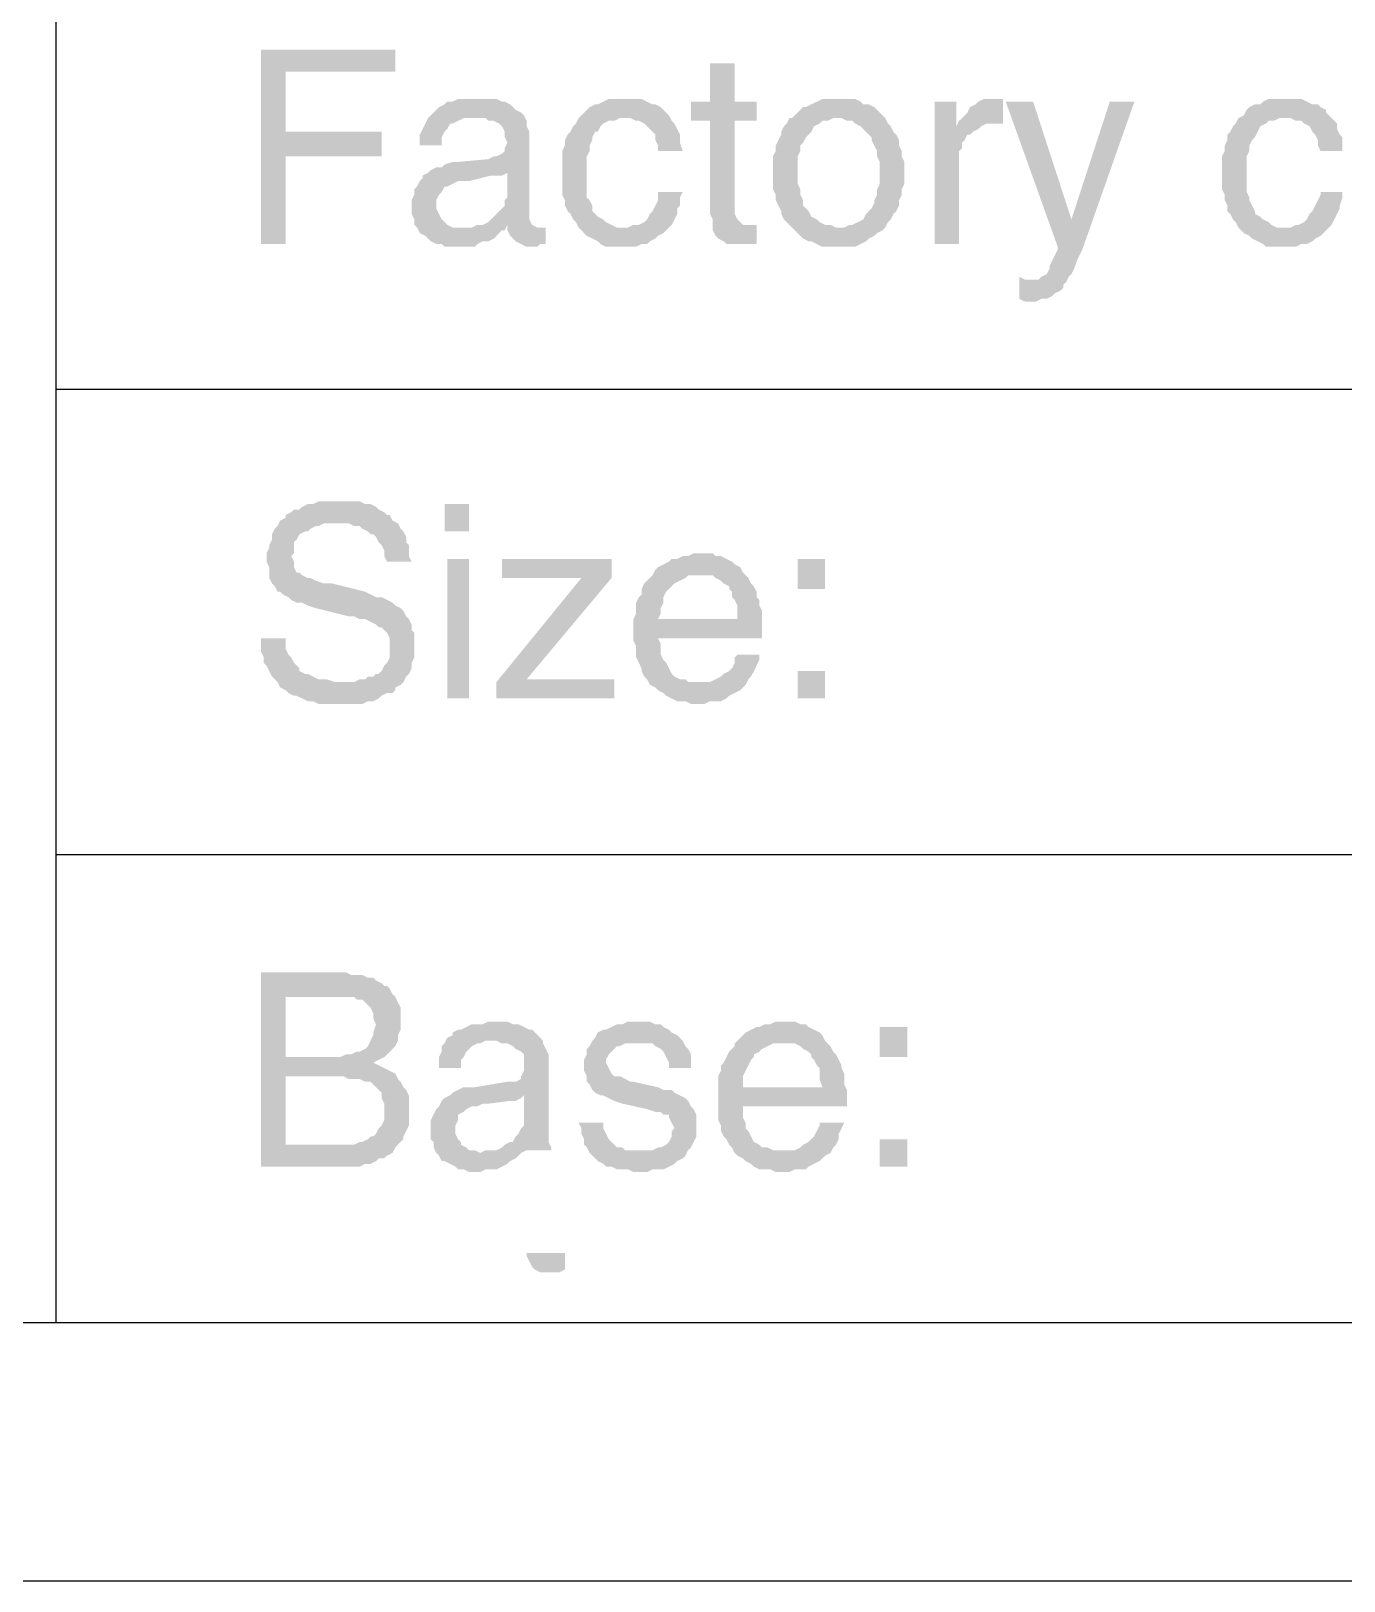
# Model space of a CAD drawing. Header units: millimetres. Extents: x 7018 to 13530, y 4187 to 5692.
# Drawn here: x 7985.06 to 8006.71, y 4951.87 to 4977.43 of the extents above; entities that cross this region are included whole.
import ezdxf

# ---------------------------------------------------------------- set-up
doc = ezdxf.new("R2010")
doc.units = ezdxf.units.MM

msp = doc.modelspace()

# ---------------------------------------------------------------- hatches: boundary and pattern name
at = {"transparency": 33554559}
for points in [[(7991.064, 4977.118), (7988.853, 4977.118), (7988.853, 4973.914), (7989.259, 4973.914), (7989.259, 4975.358), (7990.839, 4975.358), (7990.839, 4975.764), (7989.259, 4975.764), (7989.259, 4976.757), (7991.064, 4976.757), (7991.064, 4976.938)], [(7996.661, 4976.893), (7996.254, 4976.893), (7996.254, 4976.261), (7995.939, 4976.261), (7995.939, 4975.945), (7996.254, 4975.945), (7996.254, 4974.41), (7996.3, 4974.32), (7996.3, 4974.14), (7996.345, 4974.049), (7996.39, 4974.004), (7996.39, 4974.004), (7996.48, 4973.959), (7996.525, 4973.914), (7997.022, 4973.914), (7997.022, 4974.23), (7996.796, 4974.23), (7996.751, 4974.275), (7996.706, 4974.32), (7996.661, 4974.41), (7996.661, 4975.945), (7997.022, 4975.945), (7997.022, 4976.261), (7996.661, 4976.261)], [(7992.418, 4976.306), (7992.102, 4976.306), (7992.012, 4976.261), (7991.922, 4976.261), (7991.877, 4976.216), (7991.786, 4976.171), (7991.741, 4976.125), (7991.696, 4976.08), (7991.651, 4976.035), (7991.606, 4975.99), (7991.561, 4975.9), (7991.516, 4975.809), (7991.47, 4975.719), (7991.47, 4975.539), (7991.831, 4975.539), (7991.831, 4975.674), (7991.877, 4975.764), (7991.922, 4975.809), (7991.967, 4975.9), (7992.012, 4975.9), (7992.102, 4975.945), (7992.193, 4975.99), (7992.373, 4975.99), (7993.185, 4976.035), (7993.14, 4976.08), (7993.05, 4976.125), (7993.005, 4976.171), (7992.96, 4976.216), (7992.87, 4976.261), (7992.824, 4976.261), (7992.734, 4976.306), (7992.508, 4976.306)], [(7994.855, 4976.306), (7994.585, 4976.306), (7994.494, 4976.261), (7994.404, 4976.216), (7994.359, 4976.216), (7994.269, 4976.171), (7994.223, 4976.125), (7994.133, 4976.035), (7994.088, 4975.99), (7994.946, 4975.99), (7995.036, 4975.945), (7995.081, 4975.945), (7995.171, 4975.9), (7995.216, 4975.855), (7995.307, 4975.764), (7995.352, 4975.719), (7995.352, 4975.629), (7995.397, 4975.539), (7995.397, 4975.448), (7995.803, 4975.448), (7995.758, 4975.584), (7995.758, 4975.719), (7995.713, 4975.809), (7995.668, 4975.9), (7995.623, 4975.945), (7995.577, 4976.035), (7995.532, 4976.08), (7995.487, 4976.125), (7995.442, 4976.171), (7995.352, 4976.216), (7995.307, 4976.216), (7995.216, 4976.261), (7995.126, 4976.306), (7994.946, 4976.306)], [(7998.376, 4976.306), (7998.105, 4976.306), (7998.015, 4976.261), (7997.924, 4976.216), (7997.834, 4976.171), (7997.789, 4976.171), (7997.699, 4976.08), (7997.654, 4976.035), (7997.608, 4975.99), (7997.563, 4975.99), (7997.518, 4975.9), (7997.473, 4975.855), (7997.428, 4975.764), (7997.428, 4975.719), (7997.383, 4975.629), (7997.338, 4975.539), (7997.338, 4975.448), (7997.292, 4975.358), (7997.292, 4975.087), (7997.292, 4974.817), (7997.338, 4974.726), (7997.338, 4974.636), (7997.383, 4974.546), (7997.428, 4974.456), (7997.428, 4974.41), (7997.473, 4974.32), (7997.518, 4974.275), (7997.608, 4974.185), (7998.376, 4974.185), (7998.331, 4974.185), (7998.24, 4974.23), (7998.15, 4974.23), (7998.06, 4974.275), (7998.015, 4974.32), (7997.924, 4974.365), (7997.879, 4974.456), (7997.834, 4974.501), (7997.789, 4974.546), (7997.789, 4974.636), (7997.744, 4974.726), (7997.744, 4974.817), (7997.699, 4974.907), (7997.699, 4975.358), (7997.744, 4975.448), (7997.744, 4975.539), (7997.789, 4975.584), (7997.834, 4975.674), (7997.879, 4975.719), (7997.924, 4975.764), (7997.969, 4975.855), (7998.06, 4975.9), (7998.105, 4975.945), (7998.195, 4975.945), (7998.285, 4975.99), (7999.143, 4975.99), (7999.098, 4976.035), (7999.008, 4976.125), (7998.962, 4976.171), (7998.872, 4976.216), (7998.782, 4976.216), (7998.737, 4976.261), (7998.646, 4976.306), (7998.466, 4976.306)], [(8000.316, 4976.261), (7999.955, 4976.261), (7999.955, 4973.914), (8000.361, 4973.914), (8000.361, 4975.448), (8000.407, 4975.494), (8000.407, 4975.584), (8000.452, 4975.629), (8000.497, 4975.719), (8000.542, 4975.719), (8000.587, 4975.764), (8000.677, 4975.809), (8000.316, 4975.855)], [(8000.993, 4976.306), (8000.768, 4976.306), (8000.677, 4976.261), (8000.632, 4976.216), (8000.542, 4976.171), (8000.497, 4976.08), (8000.452, 4976.035), (8000.407, 4975.99), (8000.361, 4975.945), (8000.993, 4975.9), (8001.084, 4975.9), (8001.084, 4976.306), (8001.084, 4976.306)], [(8001.58, 4976.261), (8001.129, 4976.261), (8001.986, 4973.869), (8002.212, 4974.32)], [(8003.25, 4976.261), (8002.844, 4976.261), (8002.212, 4974.32), (8001.986, 4973.869), (8001.986, 4973.824), (8001.986, 4973.824), (8001.941, 4973.733), (8001.896, 4973.643), (8001.851, 4973.553), (8001.851, 4973.508), (8001.806, 4973.417), (8001.715, 4973.372), (8001.67, 4973.327), (8001.58, 4973.327), (8002.122, 4973.282), (8002.167, 4973.372), (8002.212, 4973.417), (8002.257, 4973.508), (8002.302, 4973.643), (8002.347, 4973.733), (8002.392, 4973.824)], [(8005.732, 4976.306), (8005.461, 4976.306), (8005.371, 4976.261), (8005.326, 4976.216), (8005.236, 4976.216), (8005.145, 4976.171), (8005.1, 4976.125), (8005.055, 4976.035), (8004.965, 4975.99), (8005.822, 4975.99), (8005.913, 4975.945), (8006.003, 4975.945), (8006.048, 4975.9), (8006.138, 4975.855), (8006.184, 4975.764), (8006.229, 4975.719), (8006.274, 4975.629), (8006.274, 4975.539), (8006.319, 4975.448), (8006.68, 4975.448), (8006.68, 4975.674), (8006.635, 4975.719), (8006.59, 4975.809), (8006.59, 4975.9), (8006.545, 4975.945), (8006.454, 4976.035), (8006.409, 4976.08), (8006.409, 4976.125), (8006.319, 4976.171), (8006.274, 4976.216), (8006.184, 4976.216), (8006.093, 4976.261), (8006.003, 4976.306), (8005.822, 4976.306)], [(7993.185, 4976.035), (7992.373, 4975.99), (7992.554, 4975.99), (7992.599, 4975.945), (7992.689, 4975.945), (7992.779, 4975.9), (7992.824, 4975.855), (7992.87, 4975.764), (7992.87, 4975.674), (7992.915, 4975.584), (7992.915, 4975.584), (7992.87, 4975.494), (7992.87, 4975.448), (7992.824, 4975.403), (7992.734, 4975.358), (7992.689, 4975.358), (7992.599, 4975.313), (7992.102, 4975.268), (7992.012, 4975.268), (7991.877, 4975.223), (7991.831, 4975.178), (7991.741, 4975.178), (7991.651, 4975.133), (7992.915, 4975.087), (7992.915, 4974.681), (7992.915, 4974.681), (7992.87, 4974.636), (7992.87, 4974.546), (7992.824, 4974.501), (7992.734, 4974.41), (7992.689, 4974.365), (7992.644, 4974.32), (7992.599, 4974.275), (7992.508, 4974.23), (7992.418, 4974.23), (7992.328, 4974.185), (7991.425, 4974.185), (7991.47, 4974.094), (7991.561, 4974.049), (7991.606, 4974.004), (7991.651, 4973.959), (7991.741, 4973.914), (7991.831, 4973.914), (7991.877, 4973.869), (7992.373, 4973.869), (7992.418, 4973.914), (7992.508, 4973.959), (7992.599, 4973.959), (7992.689, 4974.004), (7992.734, 4974.049), (7992.824, 4974.14), (7992.87, 4974.14), (7992.915, 4974.23), (7993.321, 4974.23), (7993.276, 4974.32), (7993.276, 4975.764), (7993.231, 4975.855), (7993.231, 4975.945)], [(7994.088, 4975.99), (7994.043, 4975.9), (7993.998, 4975.855), (7993.953, 4975.764), (7993.908, 4975.719), (7993.862, 4975.629), (7993.862, 4975.539), (7993.817, 4975.448), (7993.817, 4974.726), (7993.862, 4974.636), (7993.862, 4974.546), (7993.908, 4974.456), (7993.953, 4974.41), (7993.998, 4974.32), (7994.043, 4974.275), (7994.088, 4974.185), (7994.81, 4974.185), (7994.72, 4974.185), (7994.63, 4974.23), (7994.539, 4974.275), (7994.494, 4974.32), (7994.404, 4974.365), (7994.359, 4974.41), (7994.314, 4974.456), (7994.314, 4974.546), (7994.269, 4974.636), (7994.223, 4974.681), (7994.223, 4975.358), (7994.269, 4975.448), (7994.269, 4975.539), (7994.314, 4975.629), (7994.314, 4975.674), (7994.359, 4975.764), (7994.404, 4975.764), (7994.449, 4975.855), (7994.494, 4975.9), (7994.585, 4975.945), (7994.675, 4975.945), (7994.765, 4975.99), (7994.855, 4975.99)], [(7999.143, 4975.99), (7998.376, 4975.99), (7998.421, 4975.99), (7998.511, 4975.945), (7998.601, 4975.945), (7998.646, 4975.9), (7998.737, 4975.855), (7998.782, 4975.809), (7998.872, 4975.719), (7998.917, 4975.674), (7998.917, 4975.629), (7998.962, 4975.539), (7999.008, 4975.448), (7999.008, 4975.358), (7999.053, 4975.268), (7999.053, 4974.907), (7999.008, 4974.817), (7999.008, 4974.726), (7998.962, 4974.636), (7998.962, 4974.591), (7998.917, 4974.501), (7998.872, 4974.456), (7998.827, 4974.41), (7998.782, 4974.32), (7998.692, 4974.275), (7998.601, 4974.23), (7998.556, 4974.23), (7998.466, 4974.185), (7997.608, 4974.185), (7997.654, 4974.14), (7997.744, 4974.049), (7997.789, 4974.004), (7997.879, 4973.959), (7997.924, 4973.959), (7998.015, 4973.914), (7998.105, 4973.869), (7998.646, 4973.869), (7998.737, 4973.914), (7998.827, 4973.959), (7998.872, 4974.004), (7998.962, 4974.049), (7999.008, 4974.094), (7999.098, 4974.14), (7999.143, 4974.185), (7999.143, 4974.185), (7999.188, 4974.275), (7999.233, 4974.32), (7999.278, 4974.41), (7999.323, 4974.456), (7999.369, 4974.546), (7999.369, 4974.636), (7999.414, 4974.726), (7999.414, 4974.817), (7999.459, 4974.907), (7999.459, 4975.087), (7999.459, 4975.268), (7999.414, 4975.358), (7999.414, 4975.448), (7999.369, 4975.539), (7999.369, 4975.629), (7999.323, 4975.719), (7999.278, 4975.764), (7999.233, 4975.855), (7999.188, 4975.9)], [(8004.965, 4975.99), (8004.92, 4975.9), (8004.875, 4975.855), (8004.83, 4975.764), (8004.784, 4975.719), (8004.784, 4975.629), (8004.739, 4975.539), (8004.739, 4975.448), (8004.694, 4975.358), (8004.694, 4974.817), (8004.739, 4974.726), (8004.739, 4974.636), (8004.784, 4974.546), (8004.784, 4974.456), (8004.83, 4974.41), (8004.875, 4974.32), (8004.92, 4974.275), (8004.965, 4974.185), (8005.732, 4974.185), (8005.597, 4974.185), (8005.507, 4974.23), (8005.461, 4974.275), (8005.371, 4974.32), (8005.326, 4974.365), (8005.236, 4974.41), (8005.236, 4974.456), (8005.191, 4974.546), (8005.145, 4974.636), (8005.145, 4974.681), (8005.1, 4974.771), (8005.1, 4975.358), (8005.145, 4975.448), (8005.145, 4975.539), (8005.191, 4975.629), (8005.236, 4975.674), (8005.281, 4975.764), (8005.281, 4975.764), (8005.326, 4975.855), (8005.416, 4975.9), (8005.461, 4975.945), (8005.552, 4975.945), (8005.642, 4975.99), (8005.732, 4975.99)], [(8000.361, 4975.945), (8000.316, 4975.855), (8000.677, 4975.809), (8000.723, 4975.855), (8000.813, 4975.9), (8000.993, 4975.9)], [(7991.651, 4975.133), (7991.606, 4975.087), (7991.516, 4975.042), (7991.516, 4974.997), (7991.47, 4974.952), (7991.425, 4974.862), (7991.38, 4974.817), (7991.38, 4974.726), (7991.335, 4974.636), (7991.335, 4974.41), (7991.38, 4974.32), (7991.38, 4974.23), (7991.425, 4974.185), (7992.147, 4974.185), (7992.012, 4974.185), (7991.922, 4974.23), (7991.877, 4974.275), (7991.831, 4974.32), (7991.786, 4974.41), (7991.741, 4974.501), (7991.741, 4974.636), (7991.786, 4974.726), (7991.831, 4974.771), (7991.877, 4974.862), (7991.922, 4974.862), (7992.012, 4974.907), (7992.102, 4974.952), (7992.283, 4974.952), (7992.644, 4975.042), (7992.824, 4975.042), (7992.915, 4975.087)], [(7995.803, 4974.771), (7995.397, 4974.771), (7995.397, 4974.636), (7995.352, 4974.546), (7995.307, 4974.456), (7995.262, 4974.41), (7995.216, 4974.32), (7995.171, 4974.275), (7995.081, 4974.23), (7994.991, 4974.23), (7994.9, 4974.185), (7994.088, 4974.185), (7994.133, 4974.14), (7994.178, 4974.094), (7994.223, 4974.049), (7994.314, 4974.004), (7994.404, 4973.959), (7994.449, 4973.914), (7994.539, 4973.869), (7995.036, 4973.869), (7995.126, 4973.914), (7995.216, 4973.914), (7995.262, 4973.959), (7995.352, 4974.004), (7995.397, 4974.049), (7995.487, 4974.094), (7995.532, 4974.14), (7995.577, 4974.185), (7995.623, 4974.23), (7995.668, 4974.32), (7995.713, 4974.41), (7995.713, 4974.501), (7995.758, 4974.546), (7995.758, 4974.681)], [(8006.68, 4974.771), (8006.319, 4974.771), (8006.319, 4974.726), (8006.274, 4974.636), (8006.229, 4974.546), (8006.184, 4974.456), (8006.138, 4974.41), (8006.093, 4974.32), (8006.048, 4974.275), (8005.958, 4974.23), (8005.913, 4974.23), (8005.822, 4974.185), (8004.965, 4974.185), (8005.01, 4974.14), (8005.055, 4974.094), (8005.145, 4974.049), (8005.191, 4974.004), (8005.281, 4973.959), (8005.371, 4973.914), (8005.416, 4973.869), (8005.913, 4973.869), (8006.003, 4973.914), (8006.093, 4973.914), (8006.184, 4973.959), (8006.229, 4974.004), (8006.319, 4974.049), (8006.364, 4974.094), (8006.409, 4974.14), (8006.454, 4974.185), (8006.499, 4974.23), (8006.545, 4974.32), (8006.59, 4974.41), (8006.635, 4974.501), (8006.635, 4974.546), (8006.68, 4974.681)], [(7993.321, 4974.23), (7992.915, 4974.23), (7992.915, 4974.14), (7993.411, 4974.185), (7993.411, 4974.185)], [(7993.547, 4974.185), (7993.411, 4974.185), (7992.915, 4974.14), (7992.96, 4974.049), (7993.005, 4974.004), (7993.005, 4974.004), (7993.05, 4973.959), (7993.14, 4973.914), (7993.231, 4973.869), (7993.411, 4973.869), (7993.456, 4973.914), (7993.547, 4973.914)], [(8001.354, 4973.372), (8001.354, 4973.011), (8001.354, 4973.011), (8001.445, 4972.966), (8001.625, 4972.966), (8001.715, 4973.011), (8001.806, 4973.011), (8001.896, 4973.056), (8001.941, 4973.102), (8002.031, 4973.147), (8002.076, 4973.192), (8002.076, 4973.237), (8002.122, 4973.282), (8001.58, 4973.327), (8001.445, 4973.327)], [(7990.116, 4969.672), (7989.801, 4969.672), (7989.71, 4969.626), (7989.62, 4969.626), (7989.53, 4969.581), (7989.485, 4969.536), (7989.394, 4969.536), (7989.349, 4969.491), (7989.259, 4969.446), (7989.259, 4969.401), (7989.169, 4969.356), (7990.116, 4969.31), (7990.297, 4969.31), (7990.387, 4969.265), (7990.478, 4969.265), (7990.523, 4969.22), (7990.613, 4969.175), (7990.658, 4969.13), (7990.703, 4969.13), (7990.748, 4969.085), (7990.793, 4968.995), (7990.839, 4968.949), (7990.884, 4968.859), (7990.884, 4968.769), (7990.929, 4968.679), (7991.335, 4968.679), (7991.29, 4968.769), (7991.29, 4968.949), (7991.245, 4968.995), (7991.245, 4969.085), (7991.2, 4969.175), (7991.155, 4969.22), (7991.109, 4969.31), (7991.019, 4969.356), (7990.974, 4969.446), (7990.929, 4969.446), (7990.884, 4969.491), (7990.793, 4969.536), (7990.748, 4969.581), (7990.658, 4969.626), (7990.568, 4969.626), (7990.478, 4969.672), (7990.207, 4969.672)], [(7992.283, 4969.175), (7992.283, 4969.626), (7991.877, 4969.626), (7991.877, 4969.175)], [(7989.169, 4969.356), (7989.124, 4969.265), (7989.078, 4969.22), (7989.033, 4969.13), (7989.033, 4969.04), (7988.988, 4968.949), (7988.988, 4968.904), (7988.943, 4968.814), (7988.943, 4968.679), (7988.943, 4968.679), (7988.988, 4968.588), (7988.988, 4968.408), (7989.033, 4968.318), (7989.078, 4968.272), (7989.124, 4968.182), (7989.169, 4968.182), (7989.214, 4968.137), (7989.304, 4968.092), (7989.349, 4968.047), (7989.439, 4968.002), (7989.53, 4968.002), (7989.62, 4967.956), (7989.755, 4967.911), (7990.297, 4967.776), (7990.387, 4967.776), (7990.478, 4967.731), (7990.568, 4967.731), (7990.658, 4967.686), (7990.748, 4967.641), (7990.793, 4967.595), (7990.839, 4967.595), (7990.884, 4967.55), (7990.929, 4967.505), (7990.974, 4967.415), (7990.974, 4967.099), (7990.929, 4967.009), (7990.884, 4966.964), (7990.839, 4966.873), (7990.793, 4966.828), (7990.748, 4966.828), (7990.703, 4966.783), (7990.613, 4966.783), (7990.568, 4966.738), (7990.478, 4966.738), (7990.387, 4966.693), (7989.124, 4966.693), (7989.169, 4966.603), (7989.259, 4966.557), (7989.304, 4966.512), (7989.394, 4966.467), (7989.439, 4966.467), (7989.53, 4966.422), (7989.62, 4966.377), (7989.71, 4966.377), (7989.801, 4966.332), (7990.523, 4966.332), (7990.613, 4966.377), (7990.703, 4966.377), (7990.793, 4966.422), (7990.839, 4966.467), (7990.929, 4966.512), (7991.019, 4966.512), (7991.064, 4966.557), (7991.064, 4966.603), (7991.155, 4966.648), (7991.2, 4966.693), (7991.245, 4966.783), (7991.29, 4966.828), (7991.335, 4966.918), (7991.335, 4967.009), (7991.38, 4967.099), (7991.38, 4967.28), (7991.38, 4967.505), (7991.335, 4967.55), (7991.335, 4967.641), (7991.29, 4967.731), (7991.245, 4967.776), (7991.2, 4967.866), (7991.2, 4967.866), (7991.155, 4967.911), (7991.064, 4967.956), (7991.019, 4968.002), (7990.929, 4968.047), (7990.839, 4968.092), (7990.748, 4968.092), (7990.658, 4968.137), (7990.568, 4968.182), (7990.026, 4968.318), (7989.891, 4968.318), (7989.755, 4968.363), (7989.665, 4968.408), (7989.62, 4968.408), (7989.53, 4968.453), (7989.485, 4968.498), (7989.439, 4968.498), (7989.394, 4968.588), (7989.394, 4968.679), (7989.349, 4968.769), (7989.394, 4968.814), (7989.394, 4968.995), (7989.439, 4969.04), (7989.485, 4969.13), (7989.575, 4969.175), (7989.62, 4969.175), (7989.665, 4969.22), (7989.755, 4969.265), (7989.801, 4969.265), (7989.891, 4969.31), (7990.116, 4969.31)], [(7996.119, 4968.814), (7995.984, 4968.814), (7995.893, 4968.769), (7995.803, 4968.769), (7995.713, 4968.724), (7995.623, 4968.724), (7995.577, 4968.679), (7995.487, 4968.633), (7995.397, 4968.588), (7995.352, 4968.543), (7995.307, 4968.453), (7996.3, 4968.453), (7996.345, 4968.408), (7996.435, 4968.363), (7996.48, 4968.318), (7996.57, 4968.272), (7996.57, 4968.227), (7996.615, 4968.182), (7996.615, 4968.092), (7996.661, 4968.047), (7996.706, 4967.956), (7996.706, 4967.731), (7994.991, 4967.731), (7994.991, 4967.37), (7995.036, 4967.28), (7995.036, 4967.099), (7995.081, 4967.009), (7995.126, 4966.918), (7995.126, 4966.873), (7995.171, 4966.783), (7995.216, 4966.738), (7995.262, 4966.648), (7996.074, 4966.693), (7995.893, 4966.693), (7995.848, 4966.738), (7995.758, 4966.738), (7995.668, 4966.783), (7995.623, 4966.828), (7995.577, 4966.918), (7995.577, 4966.918), (7995.532, 4967.009), (7995.487, 4967.054), (7995.442, 4967.144), (7995.442, 4967.325), (7995.397, 4967.415), (7997.112, 4967.415), (7997.112, 4967.866), (7997.067, 4967.956), (7997.067, 4968.047), (7997.022, 4968.092), (7997.022, 4968.182), (7996.977, 4968.272), (7996.931, 4968.318), (7996.886, 4968.408), (7996.841, 4968.453), (7996.796, 4968.498), (7996.751, 4968.588), (7996.661, 4968.633), (7996.615, 4968.679), (7996.525, 4968.724), (7996.435, 4968.769), (7996.345, 4968.769), (7996.3, 4968.814), (7996.209, 4968.814)], [(7992.283, 4966.422), (7992.283, 4968.724), (7991.922, 4968.724), (7991.922, 4966.422)], [(7994.63, 4968.724), (7992.824, 4968.724), (7992.824, 4968.408), (7994.133, 4968.408), (7992.734, 4966.693), (7992.734, 4966.422), (7994.675, 4966.422), (7994.675, 4966.738), (7993.231, 4966.738), (7994.63, 4968.408), (7994.63, 4968.588)], [(7998.15, 4968.227), (7998.15, 4968.724), (7997.699, 4968.724), (7997.699, 4968.227)], [(7995.307, 4968.453), (7995.262, 4968.408), (7995.216, 4968.363), (7995.171, 4968.318), (7995.126, 4968.227), (7995.126, 4968.137), (7995.081, 4968.092), (7995.036, 4968.002), (7995.036, 4967.821), (7994.991, 4967.731), (7995.397, 4967.731), (7995.442, 4967.821), (7995.442, 4967.911), (7995.487, 4968.002), (7995.487, 4968.092), (7995.532, 4968.182), (7995.577, 4968.227), (7995.623, 4968.272), (7995.668, 4968.318), (7995.758, 4968.363), (7995.848, 4968.408), (7995.893, 4968.453), (7996.074, 4968.453)], [(7989.259, 4967.415), (7988.853, 4967.415), (7988.853, 4967.189), (7988.898, 4967.099), (7988.898, 4967.009), (7988.943, 4966.964), (7988.988, 4966.873), (7989.033, 4966.783), (7989.078, 4966.738), (7989.124, 4966.693), (7990.162, 4966.693), (7990.071, 4966.693), (7989.936, 4966.738), (7989.801, 4966.738), (7989.71, 4966.783), (7989.62, 4966.828), (7989.575, 4966.828), (7989.485, 4966.873), (7989.485, 4966.918), (7989.439, 4966.964), (7989.394, 4967.009), (7989.349, 4967.099), (7989.304, 4967.144), (7989.259, 4967.234), (7989.259, 4967.325)], [(7997.067, 4967.144), (7996.706, 4967.144), (7996.661, 4967.099), (7996.661, 4967.009), (7996.615, 4966.918), (7996.57, 4966.873), (7996.48, 4966.828), (7996.435, 4966.783), (7996.345, 4966.738), (7996.254, 4966.693), (7996.074, 4966.693), (7995.262, 4966.648), (7995.262, 4966.648), (7995.352, 4966.603), (7995.397, 4966.557), (7995.487, 4966.512), (7995.532, 4966.467), (7995.623, 4966.422), (7995.713, 4966.377), (7995.848, 4966.377), (7995.939, 4966.332), (7996.164, 4966.332), (7996.254, 4966.377), (7996.435, 4966.377), (7996.525, 4966.422), (7996.57, 4966.467), (7996.661, 4966.512), (7996.751, 4966.557), (7996.796, 4966.603), (7996.841, 4966.648), (7996.886, 4966.738), (7996.931, 4966.783), (7996.977, 4966.873), (7997.022, 4966.964), (7997.067, 4967.054)], [(7998.15, 4966.422), (7998.15, 4966.873), (7997.699, 4966.873), (7997.699, 4966.422)], [(7990.252, 4961.909), (7988.853, 4961.909), (7988.853, 4958.704), (7990.478, 4958.704), (7990.568, 4958.75), (7990.658, 4958.75), (7990.748, 4958.795), (7990.793, 4958.84), (7990.884, 4958.84), (7990.929, 4958.885), (7991.019, 4958.93), (7991.019, 4958.93), (7991.064, 4959.02), (7989.259, 4959.065), (7989.259, 4960.194), (7990.116, 4960.194), (7991.064, 4960.239), (7990.974, 4960.284), (7990.974, 4960.284), (7990.884, 4960.329), (7990.793, 4960.374), (7990.703, 4960.419), (7990.793, 4960.465), (7990.884, 4960.51), (7989.259, 4960.51), (7989.259, 4961.503), (7990.116, 4961.503), (7991.019, 4961.548), (7990.974, 4961.638), (7990.929, 4961.683), (7990.884, 4961.683), (7990.839, 4961.728), (7990.748, 4961.773), (7990.703, 4961.819), (7990.613, 4961.819), (7990.523, 4961.864), (7990.342, 4961.864)], [(7991.019, 4961.548), (7990.116, 4961.503), (7990.387, 4961.503), (7990.432, 4961.457), (7990.523, 4961.457), (7990.568, 4961.412), (7990.613, 4961.367), (7990.658, 4961.322), (7990.703, 4961.232), (7990.703, 4961.142), (7990.748, 4961.051), (7990.748, 4961.051), (7990.703, 4960.916), (7990.703, 4960.871), (7990.658, 4960.78), (7990.613, 4960.69), (7990.568, 4960.645), (7990.568, 4960.645), (7990.478, 4960.6), (7990.432, 4960.6), (7990.342, 4960.555), (7990.252, 4960.555), (7990.162, 4960.51), (7989.259, 4960.51), (7990.884, 4960.51), (7990.974, 4960.6), (7991.019, 4960.645), (7991.064, 4960.69), (7991.109, 4960.78), (7991.109, 4960.871), (7991.155, 4960.961), (7991.155, 4961.142), (7991.155, 4961.322), (7991.109, 4961.412), (7991.064, 4961.503)], [(7992.734, 4961.096), (7992.599, 4961.096), (7992.508, 4961.051), (7992.328, 4961.051), (7992.238, 4961.006), (7992.147, 4960.961), (7992.102, 4960.961), (7992.012, 4960.916), (7992.012, 4960.871), (7991.922, 4960.826), (7991.877, 4960.735), (7991.831, 4960.69), (7991.831, 4960.6), (7991.786, 4960.51), (7991.786, 4960.329), (7992.147, 4960.329), (7992.147, 4960.465), (7992.193, 4960.51), (7992.238, 4960.6), (7992.283, 4960.645), (7992.328, 4960.69), (7992.418, 4960.735), (7992.463, 4960.735), (7992.554, 4960.78), (7993.501, 4960.78), (7993.411, 4960.871), (7993.366, 4960.916), (7993.321, 4960.961), (7993.276, 4960.961), (7993.185, 4961.006), (7993.095, 4961.051), (7993.005, 4961.051), (7992.915, 4961.096), (7992.824, 4961.096)], [(7995.036, 4961.096), (7994.9, 4961.096), (7994.81, 4961.051), (7994.72, 4961.051), (7994.63, 4961.006), (7994.539, 4960.961), (7994.494, 4960.961), (7994.404, 4960.916), (7994.359, 4960.826), (7994.314, 4960.78), (7994.269, 4960.69), (7994.223, 4960.645), (7994.223, 4960.555), (7994.178, 4960.465), (7994.178, 4960.284), (7994.223, 4960.194), (7994.223, 4960.103), (7994.269, 4960.058), (7994.314, 4959.968), (7994.359, 4959.923), (7994.449, 4959.878), (7994.494, 4959.878), (7994.585, 4959.833), (7994.675, 4959.788), (7994.81, 4959.742), (7995.216, 4959.652), (7995.216, 4959.652), (7995.352, 4959.607), (7995.442, 4959.607), (7995.487, 4959.562), (7995.577, 4959.562), (7995.577, 4959.517), (7995.623, 4959.427), (7995.668, 4959.336), (7995.623, 4959.291), (7995.623, 4959.201), (7995.577, 4959.111), (7995.532, 4959.065), (7995.442, 4959.02), (7995.397, 4959.02), (7995.307, 4958.975), (7995.126, 4958.975), (7994.269, 4958.93), (7994.314, 4958.885), (7994.359, 4958.84), (7994.404, 4958.795), (7994.494, 4958.75), (7994.539, 4958.704), (7994.63, 4958.704), (7994.72, 4958.659), (7994.9, 4958.659), (7994.991, 4958.614), (7995.216, 4958.614), (7995.307, 4958.659), (7995.487, 4958.659), (7995.577, 4958.704), (7995.668, 4958.75), (7995.713, 4958.795), (7995.803, 4958.84), (7995.803, 4958.84), (7995.848, 4958.885), (7995.893, 4958.975), (7995.939, 4959.02), (7995.984, 4959.111), (7996.029, 4959.201), (7996.029, 4959.381), (7996.029, 4959.562), (7995.984, 4959.652), (7995.939, 4959.697), (7995.893, 4959.788), (7995.893, 4959.788), (7995.848, 4959.833), (7995.758, 4959.878), (7995.668, 4959.923), (7995.623, 4959.968), (7995.487, 4959.968), (7995.397, 4960.013), (7994.991, 4960.103), (7994.946, 4960.103), (7994.855, 4960.149), (7994.765, 4960.194), (7994.675, 4960.194), (7994.63, 4960.239), (7994.63, 4960.239), (7994.585, 4960.329), (7994.539, 4960.419), (7994.539, 4960.465), (7994.585, 4960.555), (7994.63, 4960.6), (7994.675, 4960.645), (7994.72, 4960.69), (7994.765, 4960.69), (7994.855, 4960.735), (7995.036, 4960.735), (7995.803, 4960.78), (7995.758, 4960.826), (7995.713, 4960.871), (7995.623, 4960.916), (7995.577, 4960.961), (7995.487, 4961.006), (7995.442, 4961.051), (7995.352, 4961.051), (7995.262, 4961.096), (7995.171, 4961.096)], [(7997.473, 4961.096), (7997.338, 4961.096), (7997.247, 4961.051), (7997.157, 4961.051), (7997.067, 4961.006), (7997.022, 4961.006), (7996.931, 4960.961), (7996.841, 4960.916), (7996.796, 4960.871), (7996.751, 4960.826), (7996.661, 4960.735), (7997.654, 4960.735), (7997.744, 4960.69), (7997.789, 4960.645), (7997.879, 4960.6), (7997.924, 4960.555), (7997.924, 4960.51), (7997.969, 4960.465), (7998.015, 4960.374), (7998.06, 4960.329), (7998.06, 4960.149), (7998.105, 4960.013), (7996.39, 4960.013), (7996.39, 4959.472), (7996.435, 4959.381), (7996.435, 4959.291), (7996.48, 4959.201), (7996.525, 4959.156), (7996.57, 4959.065), (7996.615, 4959.02), (7996.661, 4958.93), (7997.473, 4958.975), (7997.292, 4958.975), (7997.202, 4959.02), (7997.112, 4959.02), (7997.067, 4959.065), (7996.977, 4959.111), (7996.931, 4959.201), (7996.931, 4959.201), (7996.886, 4959.291), (7996.841, 4959.336), (7996.841, 4959.427), (7996.796, 4959.517), (7996.796, 4959.697), (7998.511, 4959.697), (7998.511, 4959.968), (7998.466, 4960.058), (7998.466, 4960.239), (7998.421, 4960.329), (7998.421, 4960.374), (7998.376, 4960.465), (7998.331, 4960.555), (7998.285, 4960.6), (7998.24, 4960.69), (7998.195, 4960.735), (7998.15, 4960.78), (7998.105, 4960.871), (7998.06, 4960.916), (7997.969, 4960.961), (7997.879, 4961.006), (7997.834, 4961.051), (7997.744, 4961.051), (7997.654, 4961.096), (7997.563, 4961.096)], [(7999.504, 4960.51), (7999.504, 4961.006), (7999.053, 4961.006), (7999.053, 4960.51)], [(7993.501, 4960.78), (7992.689, 4960.78), (7992.734, 4960.78), (7992.824, 4960.735), (7992.915, 4960.735), (7993.005, 4960.69), (7993.05, 4960.645), (7993.14, 4960.6), (7993.185, 4960.555), (7993.185, 4960.284), (7993.14, 4960.194), (7993.14, 4960.149), (7993.05, 4960.103), (7992.915, 4960.103), (7992.373, 4960.013), (7992.193, 4960.013), (7992.102, 4959.968), (7992.012, 4959.923), (7991.967, 4959.878), (7993.185, 4959.878), (7993.185, 4959.472), (7993.185, 4959.381), (7993.14, 4959.336), (7993.095, 4959.246), (7993.05, 4959.201), (7993.005, 4959.111), (7992.96, 4959.111), (7992.87, 4959.065), (7992.824, 4959.02), (7992.734, 4958.975), (7992.554, 4958.975), (7992.463, 4958.93), (7991.741, 4958.93), (7991.786, 4958.885), (7991.831, 4958.795), (7991.877, 4958.795), (7991.967, 4958.75), (7992.057, 4958.704), (7992.102, 4958.659), (7992.193, 4958.659), (7992.283, 4958.614), (7992.463, 4958.614), (7992.554, 4958.659), (7992.734, 4958.659), (7992.824, 4958.704), (7992.915, 4958.75), (7992.96, 4958.795), (7993.05, 4958.84), (7993.095, 4958.885), (7993.14, 4958.93), (7993.231, 4958.975), (7993.637, 4958.975), (7993.637, 4959.02), (7993.592, 4959.111), (7993.592, 4960.555), (7993.547, 4960.645), (7993.501, 4960.735)], [(7995.803, 4960.78), (7995.036, 4960.735), (7995.307, 4960.735), (7995.352, 4960.69), (7995.442, 4960.645), (7995.442, 4960.645), (7995.487, 4960.6), (7995.532, 4960.51), (7995.577, 4960.419), (7995.577, 4960.329), (7995.939, 4960.329), (7995.939, 4960.555), (7995.893, 4960.645), (7995.848, 4960.69)], [(7996.661, 4960.735), (7996.661, 4960.69), (7996.615, 4960.645), (7996.57, 4960.6), (7996.525, 4960.51), (7996.48, 4960.419), (7996.435, 4960.374), (7996.435, 4960.284), (7996.39, 4960.194), (7996.39, 4960.013), (7996.796, 4960.013), (7996.796, 4960.194), (7996.841, 4960.284), (7996.886, 4960.374), (7996.931, 4960.465), (7996.977, 4960.51), (7996.977, 4960.555), (7997.067, 4960.6), (7997.112, 4960.645), (7997.202, 4960.69), (7997.292, 4960.735), (7997.473, 4960.735)], [(7991.064, 4960.239), (7990.116, 4960.194), (7990.207, 4960.194), (7990.297, 4960.149), (7990.478, 4960.149), (7990.568, 4960.103), (7990.658, 4960.103), (7990.703, 4960.058), (7990.703, 4960.058), (7990.793, 4959.968), (7990.839, 4959.923), (7990.839, 4959.833), (7990.884, 4959.742), (7990.884, 4959.472), (7990.839, 4959.381), (7990.793, 4959.336), (7990.748, 4959.246), (7990.703, 4959.201), (7990.658, 4959.201), (7990.613, 4959.156), (7990.523, 4959.111), (7990.478, 4959.111), (7990.387, 4959.065), (7989.259, 4959.065), (7991.064, 4959.02), (7991.109, 4959.065), (7991.2, 4959.156), (7991.2, 4959.201), (7991.245, 4959.291), (7991.29, 4959.381), (7991.29, 4959.878), (7991.245, 4959.968), (7991.2, 4960.013), (7991.155, 4960.103), (7991.109, 4960.149)], [(7991.967, 4959.878), (7991.877, 4959.833), (7991.831, 4959.788), (7991.831, 4959.788), (7991.786, 4959.697), (7991.741, 4959.652), (7991.696, 4959.562), (7991.651, 4959.472), (7991.651, 4959.291), (7991.651, 4959.156), (7991.696, 4959.111), (7991.696, 4959.02), (7991.741, 4958.93), (7992.463, 4958.93), (7992.373, 4958.975), (7992.283, 4958.975), (7992.238, 4959.02), (7992.147, 4959.065), (7992.147, 4959.111), (7992.102, 4959.156), (7992.057, 4959.246), (7992.057, 4959.381), (7992.102, 4959.472), (7992.102, 4959.562), (7992.193, 4959.607), (7992.238, 4959.652), (7992.328, 4959.697), (7992.418, 4959.697), (7992.508, 4959.742), (7992.599, 4959.742), (7992.96, 4959.788), (7993.05, 4959.788), (7993.14, 4959.833), (7993.185, 4959.878)], [(7994.494, 4959.427), (7994.088, 4959.427), (7994.133, 4959.336), (7994.133, 4959.246), (7994.178, 4959.156), (7994.178, 4959.065), (7994.223, 4959.02), (7994.269, 4958.93), (7995.126, 4958.975), (7994.855, 4958.975), (7994.81, 4959.02), (7994.72, 4959.02), (7994.675, 4959.065), (7994.63, 4959.111), (7994.585, 4959.156), (7994.539, 4959.246), (7994.494, 4959.336)], [(7998.466, 4959.427), (7998.06, 4959.427), (7998.06, 4959.381), (7998.015, 4959.291), (7997.969, 4959.201), (7997.924, 4959.156), (7997.879, 4959.111), (7997.789, 4959.065), (7997.744, 4959.02), (7997.654, 4958.975), (7997.473, 4958.975), (7996.661, 4958.93), (7996.661, 4958.93), (7996.706, 4958.885), (7996.796, 4958.84), (7996.841, 4958.795), (7996.931, 4958.75), (7996.977, 4958.704), (7997.067, 4958.659), (7997.247, 4958.659), (7997.338, 4958.614), (7997.563, 4958.614), (7997.654, 4958.659), (7997.834, 4958.659), (7997.879, 4958.704), (7997.969, 4958.75), (7998.06, 4958.795), (7998.105, 4958.84), (7998.15, 4958.885), (7998.24, 4958.93), (7998.285, 4959.02), (7998.331, 4959.065), (7998.376, 4959.156), (7998.376, 4959.246), (7998.421, 4959.336)], [(7999.504, 4958.704), (7999.504, 4959.156), (7999.053, 4959.156), (7999.053, 4958.704)], [(7993.862, 4957.279), (7993.727, 4957.279), (7993.231, 4957.234), (7993.276, 4957.143), (7993.321, 4957.053), (7993.321, 4957.053), (7993.366, 4957.008), (7993.456, 4956.963), (7993.772, 4956.963), (7993.862, 4957.008)], [(7993.637, 4957.279), (7993.231, 4957.279), (7993.231, 4957.234), (7993.727, 4957.279), (7993.727, 4957.279)]]:
    msp.add_hatch(color=256, dxfattribs=at).paths.add_polyline_path(points)

# ---------------------------------------------------------------- linework, layer by layer
msp.add_line((7972.65, 4956.132), (8381.906, 4956.132))
msp.add_lwpolyline([(8385.944, 4951.873), (8385.944, 5248.873), (7965.944, 5248.873), (7965.944, 4951.873)], close=True)
for points in [[(7985.468, 5242.873), (7985.468, 4956.132)], [(7985.468, 4971.522), (8334.538, 4971.522)], [(7985.468, 4963.849), (8281.598, 4963.849)]]:
    msp.add_lwpolyline(points)

doc.saveas('drawing.dxf')
